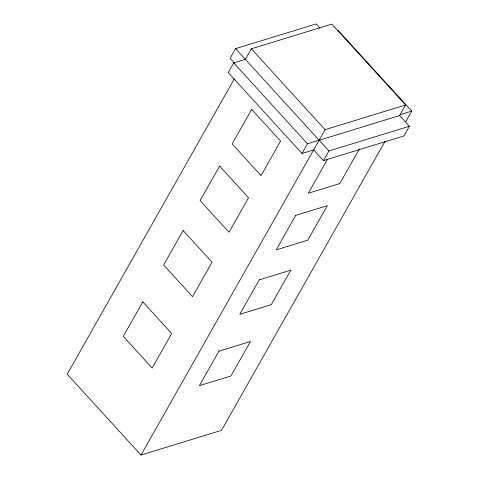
<?xml version="1.0" encoding="UTF-8"?>
<svg xmlns="http://www.w3.org/2000/svg" width="479" height="479" viewBox="0 0 479 479"><rect width="100%" height="100%" fill="white"/><g stroke="black" fill="none" stroke-linecap="round" stroke-linejoin="round"><path stroke-width="0.72" d="M320.002 28.231L316.092 23.95L235.578 48.66L230.1 58.348L234.494 63.162M399.408 115.936L405.617 104.961L331.821 24.106L251.307 48.816L245.344 59.36L233.716 62.929L228.238 72.61L302.027 153.472L313.655 149.903L323.457 160.639L403.971 135.928L409.449 126.246L399.684 115.547L319.17 140.257M234.345 78.801L67.222 374.195L141.012 455.05L221.526 430.34L384.966 141.455M302.027 153.472L307.506 143.784L319.134 140.215M141.012 455.05L325.097 129.671L405.617 104.961M323.457 160.639L328.935 150.957L409.449 126.246M327.426 159.375L308.278 193.229L339.815 183.547L359.334 149.047M405.845 121.606L411.778 111.116L337.988 30.261M400.109 114.697L411.778 111.116M251.307 48.816L325.097 129.671M235.578 48.66L328.935 150.957M233.716 62.929L307.506 143.784M142.79 301.866L123.271 336.366L152.178 368.04L171.698 333.54L142.79 301.866M183.152 230.531L163.632 265.031L192.54 296.699L212.059 262.199L183.152 230.531M219.616 166.081L200.096 200.581L229.004 232.249L248.523 197.749L219.616 166.081M251.667 109.428L232.147 143.928L261.055 175.601L280.574 141.101L251.667 109.428M218.921 351.167L199.402 385.667L230.938 375.985L250.457 341.485L218.921 351.167M259.283 279.826L239.763 314.326L271.3 304.65L290.819 270.15L259.283 279.826M295.747 215.376L276.227 249.876L307.763 240.201L327.283 205.701L295.747 215.376"/></g></svg>
